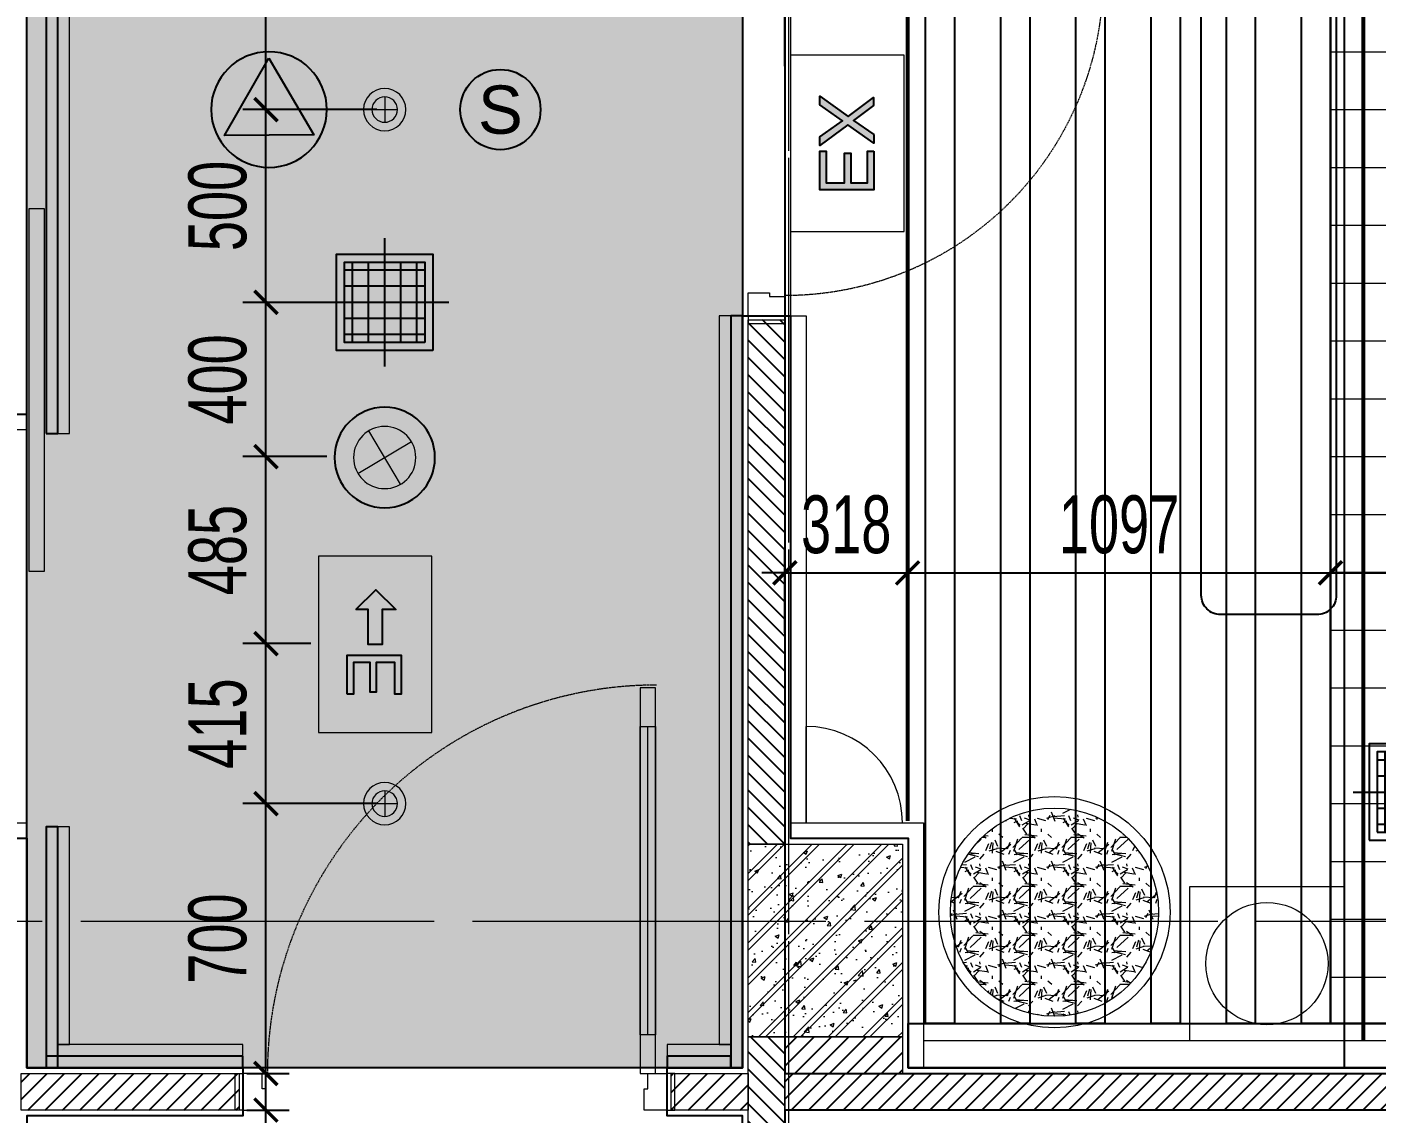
# Model space of a CAD drawing. Header units: millimetres. Extents: x -343543 to 400519, y -115663 to 104219.
# Drawn here: x -248629 to -245131, y 9503 to 12319 of the extents above; entities that cross this region are included whole.
import ezdxf
from ezdxf.enums import TextEntityAlignment as Align
from ezdxf.xclip import XClip

# ---------------------------------------------------------------- set-up
doc = ezdxf.new("R2010")
doc.units = ezdxf.units.MM
doc.header["$XCLIPFRAME"] = 0
for name, pattern in [("$0$02'TUONG Xay$0$HIDDEN", [0.375, 0.25, -0.125]), ('HIDDEN2', [0.1875, 0.125, -0.0625]), ('XREF MAT BANG TUONG XAY$0$01.Xref _MB T1$0$HIDDEN', [9.525, 6.35, -3.175]), ('XREF MAT BANG TUONG XAY$0$CENTER', [50.8, 31.75, -6.35, 6.35, -6.35])]:
    doc.linetypes.add(name, pattern=pattern)
doc.layers.get('0').update_dxf_attribs({"color": 231, "lineweight": 0})
doc.layers.get('DefPoints').update_dxf_attribs({"color": 191})
for name, color, linetype, lineweight in [('1-INNO-E-Emergency', 1, 'EME', 5), ('A-CLNG', 157, 'Continuous', 25), ('A-FLOR-PRTN', 161, 'Continuous', 9), ('A-OPEN', 20, 'Continuous', 9), ('A-PATT', 252, 'Continuous', 9), ('A-SYMBOLS', 10, 'Continuous', 13), ('E-EX', 3, 'Continuous', 25), ('fix lighting', 2, 'Continuous', 5), ('SME-E-LTG-DIM', 55, 'Continuous', 18), ('XREF MAT BANG TUONG XAY$0$$0$A-WALL-INT', 8, 'Continuous', 9), ('XREF MAT BANG TUONG XAY$0$01.Xref _MB T1$0$A-DOOR', 8, 'Continuous', 9), ('XREF MAT BANG TUONG XAY$0$01.Xref _MB T1$0$A-FNSH', 8, 'Continuous', 9), ('XREF MAT BANG TUONG XAY$0$01.Xref _MB T1$0$A-HIDD-LO', 8, 'XREF MAT BANG TUONG XAY$0$01.Xref _MB T1$0$HIDDEN', 9), ('XREF MAT BANG TUONG XAY$0$01.Xref _MB T1$0$A-WALL-INT', 8, 'Continuous', 9), ('XREF MAT BANG TUONG XAY$0$A-FINE', 8, 'Continuous', 25), ('XREF MAT BANG TUONG XAY$0$A-GRID', 8, 'XREF MAT BANG TUONG XAY$0$CENTER', 15), ('XREF MAT BANG TUONG XAY$0$A-WALL-INT', 8, 'Continuous', 9), ('XREF MAT BANG TUONG XAY$0$xref_IKIGAI_Cot$0$A-FNSH', 8, 'Continuous', 9), ('XREF MAT BANG TUONG XAY$0$xref_IKIGAI_Cot$0$A-PATT', 8, 'Continuous', 5)]:
    doc.layers.add(name, color=color, linetype=linetype, lineweight=lineweight)
doc.layers.add('A-BaoChay', color=4, linetype='Continuous', lineweight=25, true_color=0x00ffff)
doc.layers.add('fix lightting red', color=1, linetype='Continuous', lineweight=5, true_color=0xff0000)
for name, color, linetype in [('A-TEXT', 255, 'Continuous'), ('EL - BLOCK - PA', 2, 'Continuous'), ('INNO-GIOTHAI', 20, 'Continuous'), ('XREF MAT BANG TUONG XAY$0$A-FNSH', 8, 'Continuous'), ('XREF MAT BANG TUONG XAY$0$A-FURN', 8, 'Continuous'), ('XREF MAT BANG TUONG XAY$0$A-PATT', 8, 'Continuous')]:
    doc.layers.add(name, color=color, linetype=linetype)
doc.styles.add('LHP', font='arial.ttf')
doc.styles.add('ROMANSssss', font='vntimeh.shx', dxfattribs={"width": 0.7})
doc.styles.add('SM-DIMTEXT', font='SME.shx', dxfattribs={"width": 0.7})
doc.linetypes.add('EME', pattern='A,2463.214661,-165.6529,["E",ROMANSssss,S=300,R=360,X=0,Y=-153.361507],-321.423057,2528.257516', length=5478.548134)
doc.dimstyles.new('SDIM-100', dxfattribs={"dimscale": 100, "dimtxt": 2, "dimasz": 0.6, "dimexe": 0.6, "dimexo": 0.2, "dimgap": 0.5, "dimtad": 1, "dimdec": 0, "dimzin": 12, "dimtxsty": 'SM-DIMTEXT', "dimblk": 'ARCHTICK', "dimblk1": 'ARCHTICK', "dimblk2": 'ARCHTICK', "dimcen": 0.12, "dimdle": 0.6, "dimclrd": 7, "dimclre": 8, "dimadec": 0, "dimazin": 3, "dimtfac": 2, "dimtix": 1, "dimtmove": 1, "dimatfit": 3, "dimfxl": 1, "dimtzin": 0, "dimarcsym": 1})

# ---------------------------------------------------------------- blocks, each defined once
blk = doc.blocks.new('*U164')
at = {"color": 8}
blk.add_line((-70, 100), (-70, 700), dxfattribs=at)
for points in [[(-50, 0), (-50, 800), (-90, 800), (-90, 0)], [(-50, 100), (-90, 100), (-90, 700), (-50, 700)], [(-920, -95), (-860, -95), (-860, -40), (-870, -40), (-870, 0), (-920, 0)], [(-20, -95), (-80, -95), (-80, -40), (-70, -40), (-70, 0), (-20, 0)]]:
    blk.add_lwpolyline(points, close=True, dxfattribs=at)
at = {"layer": 'XREF MAT BANG TUONG XAY$0$01.Xref _MB T1$0$A-FNSH', "color": 8}
for points in [[(-920, -95), (-940, -95), (-940, 0), (-920, 0)], [(-20, -95), (0, -95), (0, 0), (-20, 0)]]:
    blk.add_lwpolyline(points, close=True, dxfattribs=at)
at = {"layer": 'XREF MAT BANG TUONG XAY$0$01.Xref _MB T1$0$A-HIDD-LO', "color": 8, "ltscale": 0.3}
blk.add_arc((-42.5, 0), 825, 90, 180, dxfattribs=at)
blk = doc.blocks.new('XREF MAT BANG TUONG XAY$0$00.xref_IKIGAI_Truc')
at = {"layer": 'XREF MAT BANG TUONG XAY$0$A-GRID', "color": 8, "ltscale": 20}
for points in [[(16200, -3895), (16200, 22641.7)], [(-2907.5, 10000), (42750, 10000)]]:
    blk.add_lwpolyline(points, dxfattribs=at)
blk = doc.blocks.new('XREF MAT BANG TUONG XAY$0$xref_IKIGAI_Cot')
at = {"layer": 'XREF MAT BANG TUONG XAY$0$xref_IKIGAI_Cot$0$A-PATT'}
h = blk.add_hatch(dxfattribs=at)
h.set_pattern_fill('BT-01', color=8, scale=15, pattern_type=2)
h.set_pattern_definition([(50, (180, 280), (107.58903, -9.4128), [11.25, -123.75]), (355, (180, 280), (-20.8127, 112.8288), [9, -99]), (100.4514, (188.97, 279.22), (86.7764, 103.41593), [9.561, -105.1713]), (46.1842, (180, 310), (160.0862, -24.82785), [16.875, -185.625]), (96.6356, (193.34, 307.93), (140.1994, 146.1177), [14.3415, -157.757]), (351.1842, (180, 310), (140.1993, 146.1178), [13.5, -148.5]), (21, (195, 302.5), (89.53606, -60.39283), [11.25, -123.75]), (326, (195, 302.5), (36.4973, 108.7725), [9, -99]), (71.4514, (202.46, 297.47), (126.0334, 48.3796), [9.561, -105.1713]), (37.5, (180, 280), (1.82398, 49.93408), [0, -97.8, 0, -100.5, 0, -99.375]), (7.5, (180, 280), (39.46043, 59.16176), [0, -57.3, 0, -95.55, 0, -37.875]), (327.5, (146.55, 280), (80.073365, -3.38323), [0, -37.5, 0, -117, 0, -155.25]), (317.5, (131.55, 280), (87.47793, 15.01575), [0, -48.75, 0, -77.7, 0, -110.25]), (45, (180, 280), (-45.07806, 45.07806), []), (45, (180, 298.375), (-45.07806, 45.07806), [])])
h.paths.add_polyline_path([(16095, 10200), (16495, 10200), (16495, 9700), (16095, 9700)])
at = {"layer": 'XREF MAT BANG TUONG XAY$0$A-GRID', "color": 8, "ltscale": 20}
for points in [[(16200, -3895), (16200, 22641.7)], [(-2907.5, 10000), (42750, 10000)]]:
    blk.add_lwpolyline(points, dxfattribs=at)
at = {"layer": 'XREF MAT BANG TUONG XAY$0$xref_IKIGAI_Cot$0$A-FNSH', "color": 8}
blk.add_lwpolyline([(16095, 10200), (16495, 10200), (16495, 9700), (16095, 9700)], close=True, dxfattribs=at)
blk = doc.blocks.new('*U237')
at = {"layer": 'XREF MAT BANG TUONG XAY$0$A-PATT'}
h = blk.add_hatch(dxfattribs=at)
h.set_pattern_fill('ANSI31', color=8, scale=10)
h.set_pattern_definition([(45, (36711.79, -11178.564), (-22.45064, 22.45064), [])])
h.paths.add_polyline_path([(-38.7, 47.5), (1226.3, 47.5), (1226.3, -47.5), (-38.7, -47.5)])
at = {"layer": 'XREF MAT BANG TUONG XAY$0$A-WALL-INT', "color": 8}
blk.add_lwpolyline([(-38.7, 47.5), (1226.3, 47.5), (1226.3, -47.5), (-38.7, -47.5)], close=True, dxfattribs=at)
blk = doc.blocks.new('*U239')
at = {"layer": 'XREF MAT BANG TUONG XAY$0$A-PATT'}
h = blk.add_hatch(dxfattribs=at)
h.set_pattern_fill('ANSI31', color=8, scale=10)
h.set_pattern_definition([(45, (43066.79, -11178.564), (-22.45064, 22.45064), [])])
h.paths.add_polyline_path([(-38.7, 47.5), (7581.3, 47.5), (7581.3, -47.5), (-38.7, -47.5)])
at = {"layer": 'XREF MAT BANG TUONG XAY$0$A-WALL-INT', "color": 8}
blk.add_lwpolyline([(-38.7, 47.5), (7581.3, 47.5), (7581.3, -47.5), (-38.7, -47.5)], close=True, dxfattribs=at)
blk = doc.blocks.new('*U242')
at = {"layer": 'XREF MAT BANG TUONG XAY$0$A-PATT'}
h = blk.add_hatch(dxfattribs=at)
h.set_pattern_fill('ANSI31', color=8, scale=10)
h.set_pattern_definition([(45, (36806.79, -11178.564), (-22.45064, 22.45064), [])])
h.paths.add_polyline_path([(-38.7, 47.5), (1321.3, 47.5), (1321.3, -47.5), (-38.7, -47.5)])
at = {"layer": 'XREF MAT BANG TUONG XAY$0$A-WALL-INT', "color": 8}
blk.add_lwpolyline([(-38.7, 47.5), (1321.3, 47.5), (1321.3, -47.5), (-38.7, -47.5)], close=True, dxfattribs=at)
blk = doc.blocks.new('*U263')
at = {"layer": 'XREF MAT BANG TUONG XAY$0$A-PATT'}
h = blk.add_hatch(dxfattribs=at)
h.set_pattern_fill('ANSI31', color=8, scale=10)
h.set_pattern_definition([(45, (35751.78, -11178.564), (-22.45064, 22.45064), [])])
h.paths.add_polyline_path([(-38.7, 47.5), (266.3, 47.5), (266.3, -47.5), (-38.7, -47.5)])
at = {"layer": 'XREF MAT BANG TUONG XAY$0$A-WALL-INT', "color": 8}
blk.add_lwpolyline([(-38.7, 47.5), (266.3, 47.5), (266.3, -47.5), (-38.7, -47.5)], close=True, dxfattribs=at)
blk = doc.blocks.new('*U167')
at = {"color": 8}
blk.add_line((70, 100), (70, 900), dxfattribs=at)
for points in [[(50, 0), (50, 1000), (90, 1000), (90, 0)], [(50, 100), (90, 100), (90, 900), (50, 900)], [(20, -95), (80, -95), (80, -40), (70, -40), (70, 0), (20, 0)], [(1120, -95), (1060, -95), (1060, -40), (1070, -40), (1070, 0), (1120, 0)]]:
    blk.add_lwpolyline(points, close=True, dxfattribs=at)
at = {"layer": 'XREF MAT BANG TUONG XAY$0$01.Xref _MB T1$0$A-FNSH', "color": 8}
for points in [[(20, -95), (0, -95), (0, 0), (20, 0)], [(1120, -95), (1140, -95), (1140, 0), (1120, 0)]]:
    blk.add_lwpolyline(points, close=True, dxfattribs=at)
at = {"layer": 'XREF MAT BANG TUONG XAY$0$01.Xref _MB T1$0$A-HIDD-LO', "color": 8, "ltscale": 0.3}
blk.add_arc((47.5, 0), 1008.3, 360, 90, dxfattribs=at)
blk = doc.blocks.new('*U268')
at = {"layer": 'XREF MAT BANG TUONG XAY$0$A-PATT'}
h = blk.add_hatch(dxfattribs=at)
h.set_pattern_fill('ANSI31', color=8, scale=10)
h.set_pattern_definition([(45, (35646.78, -11178.564), (-22.45064, 22.45064), [])])
h.paths.add_polyline_path([(-38.7, 47.5), (161.3, 47.5), (161.3, -47.5), (-38.7, -47.5)])
at = {"layer": 'XREF MAT BANG TUONG XAY$0$A-WALL-INT', "color": 8}
blk.add_lwpolyline([(-38.7, 47.5), (161.3, 47.5), (161.3, -47.5), (-38.7, -47.5)], close=True, dxfattribs=at)
blk = doc.blocks.new('*U269')
at = {"layer": 'XREF MAT BANG TUONG XAY$0$A-PATT'}
h = blk.add_hatch(dxfattribs=at)
h.set_pattern_fill('ANSI31', color=8, scale=10)
h.set_pattern_definition([(45, (36011.79, -11178.564), (-22.45064, 22.45064), [])])
h.paths.add_polyline_path([(-38.7, 47.5), (526.3, 47.5), (526.3, -47.5), (-38.7, -47.5)])
at = {"layer": 'XREF MAT BANG TUONG XAY$0$A-WALL-INT', "color": 8}
blk.add_lwpolyline([(-38.7, 47.5), (526.3, 47.5), (526.3, -47.5), (-38.7, -47.5)], close=True, dxfattribs=at)
blk = doc.blocks.new('XREF MAT BANG NOI THAT$0$nnnngfbn v')
at = {"color": 8}
blk.add_lwpolyline([(200, -400), (-200, -400), (-200, 0), (200, 0)], close=True, dxfattribs=at)
blk.add_circle((0, -200), 158.5, dxfattribs=at)
blk = doc.blocks.new('XREF MAT BANG NOI THAT')
h = blk.add_hatch()
h.set_pattern_fill('GRAVEL', color=8, scale=5)
h.set_pattern_definition([(228.0128, (91.44, 127), (-1016.0008633, -1143.0014045), [17.08605, -1691.525]), (184.9697, (80.01, 114.3), (1524.0024653, 126.9991038), [29.32025, -2902.7]), (132.5104, (50.8, 111.76), (1269.999076, -1397.0013646), [20.6741, -2046.735]), (267.2737, (1.27, 80.01), (126.9994485, 2539.9991827), [26.70025, -2643.32]), (292.8337, (0, 53.34), (-635.0018028, 1524.0008665), [26.1817, -2591.99]), (357.2737, (10.16, 29.21), (-2539.9991827, 126.9994485), [26.70025, -2643.32]), (37.6942, (36.83, 27.94), (-1651.0010431, -1269.9988678), [35.3097, -3495.655]), (72.2553, (64.77, 49.53), (889.0017783, 2794.0008103), [33.336, -3300.265]), (121.4296, (74.93, 81.28), (-1016.0002618, 1650.998058), [26.79065, -2652.275]), (175.2364, (60.96, 104.14), (1396.9989027, -126.998808), [30.58565, -1498.695]), (222.3974, (30.48, 106.68), (-1524.0000459, -1396.9981825), [39.5539, -3915.84]), (138.8141, (127, 78.74), (-888.999434, 761.998828), [13.50025, -1336.53]), (171.4692, (116.84, 87.63), (1650.9974798, -254.00064), [25.6841, -2542.73]), (225, (91.44, 91.44), (-3e-14, -126.9999), [17.96045, -161.6445]), (203.1986, (82.55, 106.68), (635.002141, 254.001114), [9.67205, -957.53]), (291.8014, (73.66, 102.87), (-127.00009, 381.000245), [13.6783, -670.24]), (30.9638, (78.74, 90.17), (380.999598, 254.000198), [22.216, -718.315]), (161.5651, (97.79, 101.6), (254.000116, -126.99981), [16.06435, -385.545]), (16.3895, (0, 102.87), (1270.0007007, 380.9992075), [22.5044, -2227.94]), (70.3462, (21.59, 109.22), (-507.9985844, -1396.9980244), [18.87995, -1869.11]), (293.1986, (97.79, 127), (-254.001114, 635.002141), [19.344, -947.86]), (343.6105, (105.41, 109.22), (-1270.0007007, 380.9992075), [22.5044, -2227.94]), (339.444, (0, 24.13), (-635.000788, 253.999692), [21.70175, -1063.385]), (294.7751, (20.32, 16.51), (-634.99852, 1396.9993513), [18.1836, -1800.18]), (66.8014, (99.06, 0), (254.001114, 635.002141), [19.344, -947.86]), (17.354, (106.68, 17.78), (-1651.000089, -507.9992338), [21.28915, -2107.62]), (69.444, (36.83, 0), (-253.999692, -635.000788), [10.8509, -1074.24]), (101.3099, (91.44, 0), (-126.999373, 507.998373), [6.47575, -641.1]), (165.9638, (90.17, 6.35), (381.00027, -126.99978), [26.1817, -497.4525]), (186.009, (64.77, 12.7), (1269.9981272, 126.9997034), [24.26335, -2402.07]), (303.6901, (78.74, 78.74), (-127.000044, 253.999755), [18.3162, -439.589]), (353.1572, (88.9, 63.5), (2159.0008928, -254.0011376), [31.97785, -3165.8]), (60.9454, (120.65, 59.69), (-507.998818, -888.9978805), [13.0754, -1294.47]), (90, (127, 71.12), (-127, 127), [7.62, -119.38]), (120.2564, (62.23, 16.51), (507.9989233, -888.9995516), [17.64335, -1746.695]), (48.0128, (53.34, 31.75), (1016.0008633, 1143.0014045), [34.17215, -1674.44]), (0, (76.2, 57.15), (127, 127), [33.02, -93.98]), (325.3048, (109.22, 57.15), (-1269.9977995, 889.0000845), [20.0805, -1987.965]), (254.0546, (125.73, 45.72), (-127.000324, -508.00121), [18.49145, -906.085]), (207.646, (120.65, 27.94), (-2412.9991525, -1270.0007987), [30.10725, -2980.625]), (175.4261, (93.98, 13.97), (-1651.0003802, 126.9993856), [31.85145, -3153.29]), (175.4261, (93.98, 13.97), (-1651.0003802, 126.9993856), [31.85145, -3153.29])])
edge = h.paths.add_edge_path()
edge.add_arc((16889.2, 10023.3), 270, 0, 360, ccw=False)
at = {"color": 8}
for radius in [300, 270]:
    blk.add_circle((16889.2, 10023.3), radius, dxfattribs=at)
blk.add_blockref('XREF MAT BANG NOI THAT$0$nnnngfbn v', (17440, 10090), dxfattribs=at)
blk = doc.blocks.new('01.Xref _MB T1')
at = {"layer": 'XREF MAT BANG TUONG XAY$0$$0$A-WALL-INT', "color": 8}
for points in [[(14334.99994, 14530), (14304.99994, 14530), (14304.99994, 11264.99999), (14334.99994, 11264.99999)], [(14229.99994, 10907.66304), (14269.99994, 10907.66304), (14269.99994, 11847.663), (14229.99994, 11847.663)], [(16019.99372, 9680.00001), (16049.99372, 9680.00001), (16049.99152, 11569.9998), (16019.99152, 11569.9998)], [(14090, 11274.99999), (14224.99994, 11274.99999), (14224.99994, 11314.99999), (14090, 11314.99999)], [(14090.00006, 10255), (14225, 10255), (14225, 10215), (14090.00006, 10215)], [(14334.99998, 10245), (14304.99998, 10245), (14304.99998, 9680.00073), (14334.99998, 9680.00073)], [(14304.9999, 9679.99126), (14304.9999, 9649.99126), (14784.99969, 9650.00054), (14784.99969, 9680.00054)], [(15885.00042, 9679.9804), (15885.00042, 9649.9804), (16049.98424, 9650.00001), (16049.98424, 9680.00001)]]:
    blk.add_lwpolyline(points, close=True, dxfattribs=at)
at = {"layer": 'XREF MAT BANG TUONG XAY$0$01.Xref _MB T1$0$A-WALL-INT', "color": 8}
for points in [[(16204.99999, 11569.9998), (16244.99133, 11569.9998), (16244.99133, 10254.99999)], [(16205, 10254.99999), (16549.99078, 10254.99999), (16549.99078, 9619.99999)]]:
    blk.add_lwpolyline(points, dxfattribs=at)
blk.add_lwpolyline([(17790, 9689.99999), (16549.99078, 9689.99999), (16549.99078, 9619.99999), (17790, 9619.99999)], close=True, dxfattribs=at)
at = {"layer": 'XREF MAT BANG TUONG XAY$0$A-FINE', "color": 8}
for points in [[(16190, 9604.99999), (23810.00141, 9604.99999), (23810.00141, 14605), (16190, 14605)], [(21205.00011, 9510), (16189.99073, 9510), (16189.99073, 7295), (21205.00011, 7295)]]:
    blk.add_lwpolyline(points, close=True, dxfattribs=at)
at = {"layer": 'XREF MAT BANG TUONG XAY$0$A-FNSH', "color": 8}
for points in [[(14100, 11314.99999), (14224.99994, 11314.99999), (14225.00005, 14590), (14754.99993, 14590), (14754.99993, 14715.0002), (14225.00265, 14714.99978), (14224.99735, 19174.99957), (14498.31324, 19174.99872), (14498.31323, 19509.9993), (14165.00007, 19509.9993)], [(16189.99073, 8425.00097), (16079.9993, 8425.00097), (16079.99999, 9495.00002), (15884.99982, 9494.99988), (15884.99991, 9619.99987), (16080.00002, 9620.00001), (16080.00232, 11570.00002), (16204.99999, 11570.00002), (16205, 10214.99999), (16509.99078, 10214.99999), (16509.99078, 9619.99999), (19999.99143, 9619.99999)]]:
    blk.add_lwpolyline(points, dxfattribs=at)
blk.add_lwpolyline([(14100.00013, 8710.00086), (14099.99796, 10215), (14225, 10215), (14225, 9620.00073), (14784.99991, 9620.00059), (14784.99982, 9495.00061), (14224.99083, 9495.00073), (14224.99083, 8710.00086)], close=True, dxfattribs=at)
at = {"layer": 'XREF MAT BANG TUONG XAY$0$A-FURN', "color": 8}
blk.add_line((17640, 14590), (17640, 9619.99999), dxfattribs=at)
for points in [[(14274.99994, 11264.99999), (14304.99994, 11264.99999), (14304.99994, 14590), (14274.99994, 14590)], [(16050.00232, 11570.00002), (16049.99372, 9620.00001), (16079.99372, 9620.00001), (16080.00232, 11570.00002)], [(14274.99994, 9620.00073), (14304.99994, 9620.00073), (14304.99994, 10245), (14274.99994, 10245)], [(14784.99991, 9649.98974), (14274.9999, 9649.99126), (14274.9999, 9619.99126), (14784.99991, 9619.98974)], [(16049.98446, 9649.98922), (15885.00042, 9649.9804), (15885.00042, 9619.9804), (16049.98446, 9619.98921)]]:
    blk.add_lwpolyline(points, close=True, dxfattribs=at)
blk.add_lwpolyline([(17320, 13272.85706), (17570, 13272.85706, -0.4142135624), (17620, 13222.85706), (17620, 10845.14282, -0.4142135624), (17570, 10795.14282), (17320, 10795.14282, -0.4142135624), (17270, 10845.14282), (17270, 13222.85706, -0.4142135624)], format="xyb", close=True, dxfattribs=at)
at = {"color": 8}
blk.add_blockref('XREF MAT BANG TUONG XAY$0$00.xref_IKIGAI_Truc', (0.00011, 0), dxfattribs=at)
ref = blk.add_blockref('XREF MAT BANG TUONG XAY$0$xref_IKIGAI_Cot', (-0.00927, -0.00001), dxfattribs=at)
XClip(ref).set_block_clipping_path([(-1610.3425959283, -2225.6693134198), (41829.1295208634, 21555.8819575264)])
at = {"layer": 'XREF MAT BANG TUONG XAY$0$01.Xref _MB T1$0$A-DOOR', "color": 8, "extrusion": (1.42352e-14, 2.81943e-13, -1), "zscale": -1, "rotation": 90.00003766684722}
blk.add_blockref('*U164', (-16189.98305, 12489.99996, 0), dxfattribs=at)
at = {"layer": 'XREF MAT BANG TUONG XAY$0$01.Xref _MB T1$0$A-DOOR', "color": 8, "extrusion": (-2.81943e-13, 1.42352e-14, -1), "zscale": -1, "rotation": 3.766684723917722e-05}
blk.add_blockref('*U167', (-15904.9999, 9604.99986, 0), dxfattribs=at)
at = {"layer": 'XREF MAT BANG TUONG XAY$0$A-FURN', "color": 8}
for name, p, rotation in [('*U242', (16142.50001, 10238.69839), 90), ('*U237', (16142.50001, 8473.69928), 90), ('*U269', (14736.30154, 9557.5006), 180), ('*U268', (16056.29221, 9557.5), 180)]:
    blk.add_blockref(name, p, dxfattribs=dict(at, rotation=rotation))
for name, p in [('*U263', (16228.69831, 9652.49999)), ('*U239', (16228.69831, 9557.5))]:
    blk.add_blockref(name, p, dxfattribs=at)
at = {"layer": 'A-PATT', "color": 8}
blk.add_blockref('XREF MAT BANG NOI THAT', (0, 0), dxfattribs=at)
blk = doc.blocks.new('LT10')
for points in [[(0, 0), (-250, 0)], [(0, 0), (0, -250)]]:
    blk.add_lwpolyline(points)
blk.add_arc((0, 0), 250, 180, 270)
blk = doc.blocks.new('DenSanTuongT1Ikigai')
at = {"layer": 'fix lightting red', "color": 1, "linetype": "$0$02'TUONG Xay$0$HIDDEN", "ltscale": 500, "true_color": 0xff0000, "const_width": 10}
blk.add_lwpolyline([(17690, 9690), (17690, 14520)], dxfattribs=at)
at = {"layer": 'fix lightting red', "rotation": 180}
blk.add_blockref('LT10', (16245, 10255), dxfattribs=at)
blk = doc.blocks.new('_ArchTick')
at = {"color": 0, "linetype": 'ByBlock', "const_width": 0.15}
blk.add_lwpolyline([(-0.5, -0.5), (0.5, 0.5)], dxfattribs=at)
blk = doc.blocks.new('*D1067')
at = {"layer": 'DefPoints', "color": 0, "transparency": 16777216}
for p in [(-248079, 9510), (-248009.4, 9510), (-247848.5, 8629.5)]:
    blk.add_point(p, dxfattribs=at)
at = {"layer": 'SME-E-LTG-DIM', "color": 7, "lineweight": -2, "transparency": 16777216}
blk.add_line((-248009.4, 8569.5), (-248009.4, 9570), dxfattribs=at)
at = {"layer": 'SME-E-LTG-DIM', "color": 8, "lineweight": -2, "transparency": 16777216}
for p, q in [((-248059, 9510), (-247949.4, 9510)), ((-247868.5, 8629.5), (-248069.4, 8629.5))]:
    blk.add_line(p, q, dxfattribs=at)
at = {"layer": 'SME-E-LTG-DIM', "color": 7, "lineweight": -2, "transparency": 16777216, "xscale": 60, "yscale": 60, "zscale": 60}
for p, rotation in [((-248009.4, 9510), 90), ((-248009.4, 8629.5), 270)]:
    blk.add_blockref('_ArchTick', p, dxfattribs=dict(at, rotation=rotation))
at = {"layer": 'SME-E-LTG-DIM', "color": 0, "transparency": 16777216, "insert": (-248134.4, 9069.8), "char_height": 150, "attachment_point": 5, "rotation": 90, "style": 'SM-DIMTEXT'}
blk.add_mtext('880', dxfattribs=at)
blk = doc.blocks.new('*D1068')
at = {"layer": 'DefPoints', "color": 0, "transparency": 16777216}
for p in [(-248009.4, 10305), (-247701.5, 10305), (-248079, 9605)]:
    blk.add_point(p, dxfattribs=at)
at = {"layer": 'SME-E-LTG-DIM', "color": 7, "lineweight": -2, "transparency": 16777216}
blk.add_line((-248009.4, 9545), (-248009.4, 10365), dxfattribs=at)
at = {"layer": 'SME-E-LTG-DIM', "color": 8, "lineweight": -2, "transparency": 16777216}
for p, q in [((-247721.5, 10305), (-248069.4, 10305)), ((-248059, 9605), (-247949.4, 9605))]:
    blk.add_line(p, q, dxfattribs=at)
at = {"layer": 'SME-E-LTG-DIM', "color": 7, "lineweight": -2, "transparency": 16777216, "xscale": 60, "yscale": 60, "zscale": 60}
for p, rotation in [((-248009.4, 10305), 90), ((-248009.4, 9605), 270)]:
    blk.add_blockref('_ArchTick', p, dxfattribs=dict(at, rotation=rotation))
at = {"layer": 'SME-E-LTG-DIM', "color": 0, "transparency": 16777216, "insert": (-248134.4, 9955), "char_height": 150, "attachment_point": 5, "rotation": 90, "style": 'SM-DIMTEXT'}
blk.add_mtext('700', dxfattribs=at)
blk = doc.blocks.new('*D1069')
at = {"layer": 'DefPoints', "color": 0, "transparency": 16777216}
for p in [(-248009.4, 10720), (-247873.3, 10720), (-247701.5, 10305)]:
    blk.add_point(p, dxfattribs=at)
at = {"layer": 'SME-E-LTG-DIM', "color": 7, "lineweight": -2, "transparency": 16777216}
blk.add_line((-248009.4, 10245), (-248009.4, 10780), dxfattribs=at)
at = {"layer": 'SME-E-LTG-DIM', "color": 8, "lineweight": -2, "transparency": 16777216}
for p, q in [((-247893.3, 10720), (-248069.4, 10720)), ((-247721.5, 10305), (-248069.4, 10305))]:
    blk.add_line(p, q, dxfattribs=at)
at = {"layer": 'SME-E-LTG-DIM', "color": 7, "lineweight": -2, "transparency": 16777216, "xscale": 60, "yscale": 60, "zscale": 60}
for p, rotation in [((-248009.4, 10720), 90), ((-248009.4, 10305), 270)]:
    blk.add_blockref('_ArchTick', p, dxfattribs=dict(at, rotation=rotation))
at = {"layer": 'SME-E-LTG-DIM', "color": 0, "transparency": 16777216, "insert": (-248134.4, 10512.5), "char_height": 150, "attachment_point": 5, "rotation": 90, "style": 'SM-DIMTEXT'}
blk.add_mtext('415', dxfattribs=at)
blk = doc.blocks.new('*D1070')
at = {"layer": 'DefPoints', "color": 0, "transparency": 16777216}
for p in [(-248009.4, 11205), (-247831.8, 11205), (-247873.3, 10720)]:
    blk.add_point(p, dxfattribs=at)
at = {"layer": 'SME-E-LTG-DIM', "color": 7, "lineweight": -2, "transparency": 16777216}
blk.add_line((-248009.4, 10660), (-248009.4, 11265), dxfattribs=at)
at = {"layer": 'SME-E-LTG-DIM', "color": 8, "lineweight": -2, "transparency": 16777216}
for p, q in [((-247851.8, 11205), (-248069.4, 11205)), ((-247893.3, 10720), (-248069.4, 10720))]:
    blk.add_line(p, q, dxfattribs=at)
at = {"layer": 'SME-E-LTG-DIM', "color": 7, "lineweight": -2, "transparency": 16777216, "xscale": 60, "yscale": 60, "zscale": 60}
for p, rotation in [((-248009.4, 11205), 90), ((-248009.4, 10720), 270)]:
    blk.add_blockref('_ArchTick', p, dxfattribs=dict(at, rotation=rotation))
at = {"layer": 'SME-E-LTG-DIM', "color": 0, "transparency": 16777216, "insert": (-248134.4, 10962.5), "char_height": 150, "attachment_point": 5, "rotation": 90, "style": 'SM-DIMTEXT'}
blk.add_mtext('485', dxfattribs=at)
blk = doc.blocks.new('*D1071')
at = {"layer": 'DefPoints', "color": 0, "transparency": 16777216}
for p in [(-248009.4, 11605), (-247701.5, 11605), (-247831.8, 11205)]:
    blk.add_point(p, dxfattribs=at)
at = {"layer": 'SME-E-LTG-DIM', "color": 7, "lineweight": -2, "transparency": 16777216}
blk.add_line((-248009.4, 11145), (-248009.4, 11665), dxfattribs=at)
at = {"layer": 'SME-E-LTG-DIM', "color": 8, "lineweight": -2, "transparency": 16777216}
for p, q in [((-247721.5, 11605), (-248069.4, 11605)), ((-247851.8, 11205), (-248069.4, 11205))]:
    blk.add_line(p, q, dxfattribs=at)
at = {"layer": 'SME-E-LTG-DIM', "color": 7, "lineweight": -2, "transparency": 16777216, "xscale": 60, "yscale": 60, "zscale": 60}
for p, rotation in [((-248009.4, 11605), 90), ((-248009.4, 11205), 270)]:
    blk.add_blockref('_ArchTick', p, dxfattribs=dict(at, rotation=rotation))
at = {"layer": 'SME-E-LTG-DIM', "color": 0, "transparency": 16777216, "insert": (-248134.4, 11405), "char_height": 150, "attachment_point": 5, "rotation": 90, "style": 'SM-DIMTEXT'}
blk.add_mtext('400', dxfattribs=at)
blk = doc.blocks.new('*D1072')
at = {"layer": 'DefPoints', "color": 0, "transparency": 16777216}
for p in [(-248009.4, 12105), (-247701.5, 12105), (-247701.5, 11605)]:
    blk.add_point(p, dxfattribs=at)
at = {"layer": 'SME-E-LTG-DIM', "color": 7, "lineweight": -2, "transparency": 16777216}
blk.add_line((-248009.4, 11545), (-248009.4, 12165), dxfattribs=at)
at = {"layer": 'SME-E-LTG-DIM', "color": 8, "lineweight": -2, "transparency": 16777216}
for p, q in [((-247721.5, 12105), (-248069.4, 12105)), ((-247721.5, 11605), (-248069.4, 11605))]:
    blk.add_line(p, q, dxfattribs=at)
at = {"layer": 'SME-E-LTG-DIM', "color": 7, "lineweight": -2, "transparency": 16777216, "xscale": 60, "yscale": 60, "zscale": 60}
for p, rotation in [((-248009.4, 12105), 90), ((-248009.4, 11605), 270)]:
    blk.add_blockref('_ArchTick', p, dxfattribs=dict(at, rotation=rotation))
at = {"layer": 'SME-E-LTG-DIM', "color": 0, "transparency": 16777216, "insert": (-248134.4, 11855), "char_height": 150, "attachment_point": 5, "rotation": 90, "style": 'SM-DIMTEXT'}
blk.add_mtext('500', dxfattribs=at)
blk = doc.blocks.new('*D1073')
at = {"layer": 'DefPoints', "color": 0, "transparency": 16777216}
for p in [(-248009.4, 13905), (-247701.5, 13905), (-247701.5, 12105)]:
    blk.add_point(p, dxfattribs=at)
at = {"layer": 'SME-E-LTG-DIM', "color": 7, "lineweight": -2, "transparency": 16777216}
blk.add_line((-248009.4, 12045), (-248009.4, 13965), dxfattribs=at)
at = {"layer": 'SME-E-LTG-DIM', "color": 8, "lineweight": -2, "transparency": 16777216}
for p, q in [((-247721.5, 13905), (-248069.4, 13905)), ((-247721.5, 12105), (-248069.4, 12105))]:
    blk.add_line(p, q, dxfattribs=at)
at = {"layer": 'SME-E-LTG-DIM', "color": 7, "lineweight": -2, "transparency": 16777216, "xscale": 60, "yscale": 60, "zscale": 60}
for p, rotation in [((-248009.4, 13905), 90), ((-248009.4, 12105), 270)]:
    blk.add_blockref('_ArchTick', p, dxfattribs=dict(at, rotation=rotation))
at = {"layer": 'SME-E-LTG-DIM', "color": 0, "transparency": 16777216, "insert": (-248134.4, 13005), "char_height": 150, "attachment_point": 5, "rotation": 90, "style": 'SM-DIMTEXT'}
blk.add_mtext('1800', dxfattribs=at)
blk = doc.blocks.new('*D1184')
at = {"layer": 'DefPoints', "color": 0, "transparency": 16777216}
for p in [(-245024, 12469.9), (-246664, 12198), (-245024, 12198)]:
    blk.add_point(p, dxfattribs=at)
at = {"layer": 'SME-E-LTG-DIM', "color": 8, "lineweight": -2, "transparency": 16777216}
for p, q in [((-246664, 12218), (-246664, 12529.9)), ((-245024, 12218), (-245024, 12529.9))]:
    blk.add_line(p, q, dxfattribs=at)
at = {"layer": 'SME-E-LTG-DIM', "color": 7, "lineweight": -2, "transparency": 16777216}
blk.add_line((-246724, 12469.9), (-244964, 12469.9), dxfattribs=at)
at = {"layer": 'SME-E-LTG-DIM', "color": 7, "lineweight": -2, "transparency": 16777216, "xscale": 60, "yscale": 60, "zscale": 60, "rotation": 180}
blk.add_blockref('_ArchTick', (-246664, 12469.9), dxfattribs=at)
at = {"layer": 'SME-E-LTG-DIM', "color": 7, "lineweight": -2, "transparency": 16777216, "xscale": 60, "yscale": 60, "zscale": 60}
blk.add_blockref('_ArchTick', (-245024, 12469.9), dxfattribs=at)
at = {"layer": 'SME-E-LTG-DIM', "color": 0, "transparency": 16777216, "insert": (-245844, 12594.9), "char_height": 150, "attachment_point": 5, "style": 'SM-DIMTEXT'}
blk.add_mtext('1640', dxfattribs=at)
blk = doc.blocks.new('*D1298')
at = {"layer": 'DefPoints', "color": 0, "transparency": 16777216}
for p in [(-246345.6, 10903.4), (-246664, 10727.8), (-246345.6, 10727.8)]:
    blk.add_point(p, dxfattribs=at)
at = {"layer": 'SME-E-LTG-DIM', "color": 8, "lineweight": -2, "transparency": 16777216}
for p, q in [((-246664, 10747.8), (-246664, 10963.4)), ((-246345.6, 10747.8), (-246345.6, 10963.4))]:
    blk.add_line(p, q, dxfattribs=at)
at = {"layer": 'SME-E-LTG-DIM', "color": 7, "lineweight": -2, "transparency": 16777216}
for p, q in [((-246664, 10903.4), (-246724, 10903.4)), ((-246664, 10903.4), (-246345.6, 10903.4)), ((-246345.6, 10903.4), (-246285.6, 10903.4))]:
    blk.add_line(p, q, dxfattribs=at)
at = {"layer": 'SME-E-LTG-DIM', "color": 7, "lineweight": -2, "transparency": 16777216, "xscale": 60, "yscale": 60, "zscale": 60}
blk.add_blockref('_ArchTick', (-246664, 10903.4), dxfattribs=at)
at = {"layer": 'SME-E-LTG-DIM', "color": 7, "lineweight": -2, "transparency": 16777216, "xscale": 60, "yscale": 60, "zscale": 60, "rotation": 180}
blk.add_blockref('_ArchTick', (-246345.6, 10903.4), dxfattribs=at)
at = {"layer": 'SME-E-LTG-DIM', "color": 0, "transparency": 16777216, "insert": (-246504.8, 11028.4), "char_height": 150, "attachment_point": 5, "style": 'SM-DIMTEXT'}
blk.add_mtext('318', dxfattribs=at)
blk = doc.blocks.new('*D1299')
at = {"layer": 'DefPoints', "color": 0, "transparency": 16777216}
for p in [(-245249.1, 10903.4), (-246345.6, 10727.8), (-245249.1, 10687.3)]:
    blk.add_point(p, dxfattribs=at)
at = {"layer": 'SME-E-LTG-DIM', "color": 8, "lineweight": -2, "transparency": 16777216}
for p, q in [((-246345.6, 10747.8), (-246345.6, 10963.4)), ((-245249.1, 10707.3), (-245249.1, 10963.4))]:
    blk.add_line(p, q, dxfattribs=at)
at = {"layer": 'SME-E-LTG-DIM', "color": 7, "lineweight": -2, "transparency": 16777216}
blk.add_line((-246405.6, 10903.4), (-245189.1, 10903.4), dxfattribs=at)
at = {"layer": 'SME-E-LTG-DIM', "color": 7, "lineweight": -2, "transparency": 16777216, "xscale": 60, "yscale": 60, "zscale": 60, "rotation": 180}
blk.add_blockref('_ArchTick', (-246345.6, 10903.4), dxfattribs=at)
at = {"layer": 'SME-E-LTG-DIM', "color": 7, "lineweight": -2, "transparency": 16777216, "xscale": 60, "yscale": 60, "zscale": 60}
blk.add_blockref('_ArchTick', (-245249.1, 10903.4), dxfattribs=at)
at = {"layer": 'SME-E-LTG-DIM', "color": 0, "transparency": 16777216, "insert": (-245797.3, 11028.4), "char_height": 150, "attachment_point": 5, "style": 'SM-DIMTEXT'}
blk.add_mtext('1097', dxfattribs=at)
blk = doc.blocks.new('*D1300')
at = {"layer": 'DefPoints', "color": 0, "transparency": 16777216}
for p in [(-240459, 10903.4), (-245249.1, 10687.3), (-240459, 10687.3)]:
    blk.add_point(p, dxfattribs=at)
at = {"layer": 'SME-E-LTG-DIM', "color": 8, "lineweight": -2, "transparency": 16777216}
for p, q in [((-245249.1, 10707.3), (-245249.1, 10963.4)), ((-240459, 10707.3), (-240459, 10963.4))]:
    blk.add_line(p, q, dxfattribs=at)
at = {"layer": 'SME-E-LTG-DIM', "color": 7, "lineweight": -2, "transparency": 16777216}
blk.add_line((-245309.1, 10903.4), (-240399, 10903.4), dxfattribs=at)
at = {"layer": 'SME-E-LTG-DIM', "color": 7, "lineweight": -2, "transparency": 16777216, "xscale": 60, "yscale": 60, "zscale": 60, "rotation": 180}
blk.add_blockref('_ArchTick', (-245249.1, 10903.4), dxfattribs=at)
at = {"layer": 'SME-E-LTG-DIM', "color": 7, "lineweight": -2, "transparency": 16777216, "xscale": 60, "yscale": 60, "zscale": 60}
blk.add_blockref('_ArchTick', (-240459, 10903.4), dxfattribs=at)
at = {"layer": 'SME-E-LTG-DIM', "color": 0, "transparency": 16777216, "insert": (-242854, 11028.4), "char_height": 150, "attachment_point": 5, "style": 'SM-DIMTEXT'}
blk.add_mtext('4790', dxfattribs=at)
blk = doc.blocks.new('Den downligh su co')
at = {"layer": '1-INNO-E-Emergency'}
h = blk.add_hatch(color=1, dxfattribs=at)
h.dxf.hatch_style = 1
h.paths.add_polyline_path([(-51.3, 51.3), (0, 0), (51.3, 51.3, 0.414214)])
h.paths.add_polyline_path([(0, 0), (-51.3, -51.3, 0.414214), (51.3, -51.3)])
at = {"layer": '1-INNO-E-Emergency', "color": 1}
for points in [[(-51.3, 51.3), (51.3, -51.3)], [(-51.3, -51.3), (51.3, 51.3)]]:
    blk.add_lwpolyline(points, dxfattribs=at)
blk.add_circle((0, 0), 72.5, dxfattribs=at)
at = {"layer": 'DefPoints', "ltscale": 5}
blk.add_circle((0, 0), 117.2, dxfattribs=at)
blk = doc.blocks.new('KH VIDIFI NHA XE_dwg_KH VIDIFI NHA XE_dwg_INNO_E_ĐÈN_EXIT THOÁT HIỂM1 - ELC_EmergencyExit-1904534-MẶT BẰNG ĐÈN EXIT_ SỰ CỐ TẦNG HẦM-2156726-DANH MỤC KÝ HIỆU SỬ DỤNG TRONG BẢN VẼ-2855094-KÍ HIỆU BẢN VẼ')
h = blk.add_hatch(color=256)
h.paths.add_polyline_path([(-75.1, 122.5), (-0.9, 122.5), (-0.9, 110.4), (-61.5, 110.4), (-61.5, 78.8), (-4.8, 78.8), (-4.8, 66.9), (-61.6, 66.9), (-61.6, 31.8), (-0.9, 31.8), (-0.9, 19.8), (-75.1, 19.8)], flags=0)
h.paths.add_polyline_path([(30.4, 122.5), (57.3, 84.1), (86.1, 122.3), (100.8, 122.3), (65.1, 73.9), (103.8, 19.8), (87, 19.8), (56.8, 63), (25.9, 19.8), (9.6, 19.8), (49.3, 73.4), (14.3, 122.5)], flags=0)
at = {"lineweight": 15, "flags": 128}
blk.add_lwpolyline([(181.7, 180.1), (181.7, -35.9), (-154.3, -35.9), (-154.3, 180.1)], close=True, dxfattribs=at)
at = {"flags": 128}
for points in [[(-0.9, 122.5), (-75.1, 122.5), (-75.1, 19.8), (-0.9, 19.8), (-0.9, 31.8), (-61.6, 31.8), (-61.6, 66.9), (-4.8, 66.9), (-4.8, 78.8), (-61.5, 78.8), (-61.5, 110.4), (-0.9, 110.4)], [(30.4, 122.5), (14.3, 122.5), (49.3, 73.4), (9.6, 19.8), (25.9, 19.8), (56.8, 63), (87, 19.8), (103.8, 19.8), (65.1, 73.9), (100.8, 122.3), (86.1, 122.3), (57.3, 84.1)]]:
    blk.add_lwpolyline(points, close=True, dxfattribs=at)
blk = doc.blocks.new('ĐÈN EXIT CHỈ HƯỚNG')
at = {"lineweight": 9}
h = blk.add_hatch(color=256, dxfattribs=at)
h.paths.add_polyline_path([(-17.9, -64.8), (78.3, -64.8), (78.3, -49.1), (-0.3, -49.1), (-0.3, -8.2), (73.3, -8.2), (73.3, 7.3), (-0.3, 7.3), (-0.3, 52.7), (78.3, 52.7), (78.3, 68.3), (-17.9, 68.3)])
h.paths.add_polyline_path([(-130.5, -43.1), (-130.6, -12.8), (-44.6, -12.8), (-44.6, 21.7), (-130.6, 21.7), (-130.6, 55.2), (-179.6, 6.1)])
blk.add_line((-44.6, 21.7), (-44.6, -12.8))
at = {"lineweight": 15, "flags": 128}
blk.add_lwpolyline([(173.2, -135.6), (173.2, 144.4), (-262.4, 144.4), (-262.4, -135.6)], close=True, dxfattribs=at)
at = {"flags": 128}
for points in [[(78.3, -64.8), (-17.9, -64.8), (-17.9, 68.3), (78.3, 68.3), (78.3, 52.7), (-0.3, 52.7), (-0.3, 7.3), (73.3, 7.3), (73.3, -8.2), (-0.3, -8.2), (-0.3, -49.1), (78.3, -49.1)], [(-130.6, -43), (-179.6, 6.1), (-130.6, 55.2), (-130.6, 21.7), (-44.6, 21.7), (-44.6, -12.8), (-130.6, -12.8)]]:
    blk.add_lwpolyline(points, close=True, dxfattribs=at)
blk = doc.blocks.new('Exit su co')
at = {"layer": '1-INNO-E-Emergency', "xscale": -1.112275862068966, "yscale": 1.112275862068966, "zscale": 1.112275862068966, "rotation": 255.7726182171235}
blk.add_blockref('Den downligh su co', (15152.5, 11205), dxfattribs=at)
at = {"layer": 'E-EX', "extrusion": (0, 0, -1), "xscale": 1.361250000000003, "yscale": 1.361250000000003, "zscale": 1.361250000000003, "rotation": 90}
blk.add_blockref('KH VIDIFI NHA XE_dwg_KH VIDIFI NHA XE_dwg_INNO_E_ĐÈN_EXIT THOÁT HIỂM1 - ELC_EmergencyExit-1904534-MẶT BẰNG ĐÈN EXIT_ SỰ CỐ TẦNG HẦM-2156726-DANH MỤC KÝ HIỆU SỬ DỤNG TRONG BẢN VẼ-2855094-KÍ HIỆU BẢN VẼ', (-16253.9, 12001.3, 0), dxfattribs=at)
at = {"layer": 'E-EX', "color": 3, "true_color": 0x00ff00, "xscale": 1.050000000000056, "yscale": 1.050000000000056, "zscale": 1.050000000000056, "rotation": 270}
blk.add_blockref('ĐÈN EXIT CHỈ HƯỚNG', (15123.1, 10673.6), dxfattribs=at)
blk = doc.blocks.new('C-SPEAKER')
at = {"color": 0, "ltscale": 3}
blk.add_lwpolyline([(0, 88.9), (-77, -44.4), (77, -44.4)], close=True, dxfattribs=at)
blk.add_circle((0, 0), 100, dxfattribs=at)
blk = doc.blocks.new('A$C1bd1283e')
at = {"color": 0, "linetype": 'ByBlock'}
for p, q in [((-11.7, -11.7), (11.7, 11.7)), ((-11.7, 11.7), (11.7, -11.7))]:
    blk.add_line(p, q, dxfattribs=at)
for radius, start, end in [(27.5, 135, 315), (27.5, 315, 135), (16.5, 135, 315), (16.5, 315, 135)]:
    blk.add_arc((0, 0), radius, start, end, dxfattribs=at)
blk = doc.blocks.new('dau bao khoi')
blk.add_circle((0, 0), 104)
at = {"layer": 'A-TEXT', "ltscale": 5, "style": 'LHP'}
blk.add_text('S', height=125, dxfattribs=at).set_placement((0, 0), align=Align.MIDDLE_CENTER)
blk = doc.blocks.new('CUA GIO HOI')
at = {"linetype": 'Continuous'}
for p, q in [((104.2, 83.3), (-104.2, 83.3)), ((-83.3, 104.2), (-83.3, -104.2)), ((-41.7, 104.2), (-41.7, -104.2)), ((0, 104.2), (0, -104.2)), ((41.7, 104.2), (41.7, -104.2)), ((83.3, 104.2), (83.3, -104.2)), ((104.2, 41.7), (-104.2, 41.7)), ((104.2, 0), (-104.2, 0)), ((104.2, -41.7), (-104.2, -41.7)), ((104.2, -83.3), (-104.2, -83.3))]:
    blk.add_line(p, q, dxfattribs=at)
at = {"flags": 128}
for points in [[(0, 166.7), (0, -166.7)], [(166.7, 0), (-166.7, 0)]]:
    blk.add_lwpolyline(points, dxfattribs=at)
for points in [[(125, 125), (-125, 125), (-125, -125), (125, -125)], [(104.2, 104.2), (-104.2, 104.2), (-104.2, -104.2), (104.2, -104.2)]]:
    blk.add_lwpolyline(points, close=True, dxfattribs=at)

msp = doc.modelspace()

# ---------------------------------------------------------------- block references
at = {"layer": 'A-SYMBOLS'}
msp.add_blockref('01.Xref _MB T1', (-262854, 0), dxfattribs=at)

# ---------------------------------------------------------------- next in the draw order: hatches: boundary and pattern name
at = {"layer": 'A-PATT'}
h = msp.add_hatch(dxfattribs=at)
h.set_pattern_fill('DOTS', color=256, scale=25)
h.set_pattern_definition([(0, (-262854.025, -1e-05), (19.84375, 39.6875), [0, -39.6875])])
h.paths.add_polyline_path([(-248629, 14590), (-246774, 14590), (-246774, 9620), (-248629, 9620)])
h = msp.add_hatch(dxfattribs=at)
h.set_pattern_fill('_USER', color=256, scale=150, pattern_type=0)
h.set_pattern_definition([(0, (-240314.01, 12105), (0, 150), [])])
h.paths.add_polyline_path([(-245249.1, 14475), (-240459, 14475), (-240459, 9735), (-245249.1, 9735)])

# ---------------------------------------------------------------- next in the draw order: linework, layer by layer
at = {"layer": 'A-CLNG', "color": 251}
for points in [[(-248629, 14590), (-246774, 14590), (-246774, 9620), (-248629, 9620)], [(-246299, 14475), (-246224, 14475), (-246224, 9735), (-246299, 9735)], [(-246104, 14475), (-246029, 14475), (-246029, 9735), (-246104, 9735)], [(-245909, 14475), (-245834, 14475), (-245834, 9735), (-245909, 9735)], [(-245714, 14475), (-245639, 14475), (-245639, 9735), (-245714, 9735)], [(-245519, 14475), (-245444, 14475), (-245444, 9735), (-245519, 9735)], [(-245324, 14475), (-245249.1, 14475), (-245249.1, 9735), (-245324, 9735)], [(-246344, 9735), (-239364, 9735), (-239364, 9620), (-246344, 9620)]]:
    msp.add_lwpolyline(points, close=True, dxfattribs=at)
at = {"layer": 'A-CLNG', "color": 251, "elevation": 0}
msp.add_lwpolyline([(-245249.1, 14475), (-240459, 14475), (-240459, 9735), (-245249.1, 9735)], close=True, dxfattribs=at)
at = {"layer": 'A-OPEN', "color": 251}
msp.add_lwpolyline([(-245394, 14475), (-246534, 14475), (-246534, 14285), (-246649.1, 14285), (-246649.1, 10215), (-246344, 10215), (-246344, 9735), (-245249.1, 9735), (-245249.1, 14475)], dxfattribs=at)
at = {"layer": 'fix lighting', "color": 1, "linetype": 'HIDDEN2', "true_color": 0xff0000, "const_width": 10}
msp.add_lwpolyline([(-246345.6, 13950), (-246345.6, 10260)], dxfattribs=at)

# ---------------------------------------------------------------- next in the draw order: block references
at = {"layer": 'A-BaoChay', "color": 1}
msp.add_blockref('dau bao khoi', (-247401.5, 12105), dxfattribs=at)
at = {"layer": 'EL - BLOCK - PA', "linetype": 'ByBlock', "xscale": -1.5, "yscale": 1.5, "zscale": 1.5, "rotation": 0.3584313773466707}
msp.add_blockref('C-SPEAKER', (-248001.5, 12105), dxfattribs=at)
at = {"layer": 'fix lighting'}
msp.add_blockref('Exit su co', (-262854, -2.5), dxfattribs=at)
at = {"layer": 'fix lighting', "xscale": 2, "yscale": 2, "zscale": 2, "rotation": 315}
for p in [(-247701.5, 12105), (-247701.5, 10305)]:
    msp.add_blockref('A$C1bd1283e', p, dxfattribs=at)
at = {"layer": 'INNO-GIOTHAI', "xscale": -1, "rotation": 180}
msp.add_blockref('CUA GIO HOI', (-247701.5, 11605), dxfattribs=at)
at = {"layer": 'INNO-GIOTHAI', "rotation": 180}
msp.add_blockref('CUA GIO HOI', (-245024, 10335, 0), dxfattribs=at)

# ---------------------------------------------------------------- next in the draw order: block references
at = {"layer": 'A-FLOR-PRTN'}
msp.add_blockref('DenSanTuongT1Ikigai', (-262854, 0), dxfattribs=at)

# ---------------------------------------------------------------- next in the draw order: dimensions: what is measured, and where the dimension line sits
at = {"layer": 'SME-E-LTG-DIM'}
for base, p1, p2, picture, middle in [((-248009.4, 13905), (-247701.5, 12105), (-247701.5, 13905), '*D1073', (-248134.4, 13005)), ((-248009.4, 12105), (-247701.5, 11605), (-247701.5, 12105), '*D1072', (-248134.4, 11855)), ((-248009.4, 11605), (-247831.8, 11205), (-247701.5, 11605), '*D1071', (-248134.4, 11405)), ((-248009.4, 11205), (-247873.3, 10720), (-247831.8, 11205), '*D1070', (-248134.4, 10962.5)), ((-248009.4, 10720), (-247701.5, 10305), (-247873.3, 10720), '*D1069', (-248134.4, 10512.5)), ((-248009.4, 10305), (-248079, 9605), (-247701.5, 10305), '*D1068', (-248134.4, 9955)), ((-248009.4487, 9510.0006), (-247848.5397, 8629.5007), (-248079.0249, 9510.0006), '*D1067', (-248134.4487, 9069.7507))]:
    dim = msp.add_linear_dim(base=base, p1=p1, p2=p2, angle=90, dimstyle='SDIM-100', override={"dimtxt": 1.5, "dimtfill": 0}, dxfattribs=at)
    dim.commit()
    dim.dimension.update_dxf_attribs({"geometry": picture, "text_midpoint": middle})
for base, p1, p2, picture, middle in [((-245024, 12469.9), (-246664, 12198), (-245024, 12198), '*D1184', (-245844, 12594.9)), ((-246345.6, 10903.4), (-246664, 10727.8), (-246345.6, 10727.8), '*D1298', (-246504.8, 11028.4)), ((-245249.0503, 10903.389), (-246345.5572, 10727.7739), (-245249.0503, 10687.3249), '*D1299', (-245797.3038, 11028.389)), ((-240459, 10903.4), (-245249.1, 10687.3), (-240459, 10687.3), '*D1300', (-242854, 11028.4))]:
    dim = msp.add_linear_dim(base=base, p1=p1, p2=p2, dimstyle='SDIM-100', override={"dimtxt": 1.5, "dimtfill": 0}, dxfattribs=at)
    dim.commit()
    dim.dimension.update_dxf_attribs({"geometry": picture, "text_midpoint": middle})

doc.saveas('drawing.dxf')
